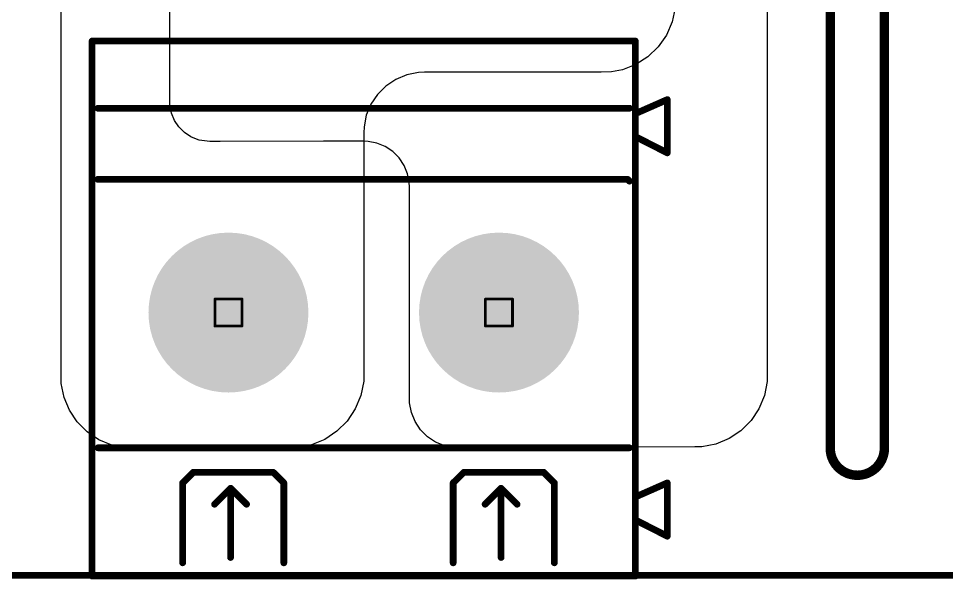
# Model space of a CAD drawing. Header units: inches. Extents: x -3 to 195, y 0 to 199.
# Drawn here: x 1.034 to 1.72, y -0.003 to 0.412 of the extents above; entities that cross this region are included whole.
import ezdxf

# ---------------------------------------------------------------- set-up
doc = ezdxf.new("R2010")
doc.units = ezdxf.units.IN
doc.header["$MEASUREMENT"] = 0
for name, color, linetype in [('Board Outline', 216, 'Continuous'), ('Bottom Layer', 5, 'Continuous'), ('Bottom Solder', 6, 'Continuous'), ('Drill Drawing', 1, 'Continuous'), ('Multi-Layer', 9, 'Continuous'), ('Pad Holes', 156, 'Continuous'), ('Top Layer', 1, 'Continuous'), ('Top Overlay', 2, 'Continuous'), ('Top Solder', 216, 'Continuous')]:
    doc.layers.add(name, color=color, linetype=linetype)

# ---------------------------------------------------------------- blocks, each defined once
blk = doc.blocks.new('DB128L_5_08_2P_GN_S_96')
at = {"layer": 'Bottom Layer'}
h = blk.add_hatch(color=5, dxfattribs=at)
edge = h.paths.add_edge_path()
edge.add_arc((-0.1, 0), 0.05512, 0, 360)
h = blk.add_hatch(color=5, dxfattribs=at)
edge = h.paths.add_edge_path()
edge.add_arc((0.1, 0), 0.05512, 0, 360)
at = {"layer": 'Bottom Solder'}
h = blk.add_hatch(color=6, dxfattribs=at)
edge = h.paths.add_edge_path()
edge.add_arc((-0.1, 0), 0.05912, 0, 360)
h = blk.add_hatch(color=6, dxfattribs=at)
edge = h.paths.add_edge_path()
edge.add_arc((0.1, 0), 0.05912, 0, 360)
at = {"layer": 'Multi-Layer'}
h = blk.add_hatch(color=9, dxfattribs=at)
edge = h.paths.add_edge_path()
edge.add_arc((-0.1, 0), 0.05512, 0, 360)
h = blk.add_hatch(color=9, dxfattribs=at)
edge = h.paths.add_edge_path()
edge.add_arc((0.1, 0), 0.05512, 0, 360)
at = {"layer": 'Pad Holes'}
h = blk.add_hatch(color=7, dxfattribs=at)
edge = h.paths.add_edge_path()
edge.add_arc((-0.1, 0), 0.0315, 0, 360)
h = blk.add_hatch(color=7, dxfattribs=at)
edge = h.paths.add_edge_path()
edge.add_arc((0.1, 0), 0.0315, 0, 360)
at = {"layer": 'Top Layer'}
h = blk.add_hatch(color=1, dxfattribs=at)
edge = h.paths.add_edge_path()
edge.add_arc((-0.1, 0), 0.05512, 0, 360)
h = blk.add_hatch(color=1, dxfattribs=at)
edge = h.paths.add_edge_path()
edge.add_arc((0.1, 0), 0.05512, 0, 360)
at = {"layer": 'Top Solder'}
h = blk.add_hatch(color=216, dxfattribs=at)
edge = h.paths.add_edge_path()
edge.add_arc((-0.1, 0), 0.05912, 0, 360)
h = blk.add_hatch(color=216, dxfattribs=at)
edge = h.paths.add_edge_path()
edge.add_arc((0.1, 0), 0.05912, 0, 360)
at = {"layer": 'Top Overlay'}
for points in [[(0.20079, 0.19485, 0.005, 0.005, 0), (-0.20079, 0.19485, 0.005, 0.005, 0)], [(-0.20079, 0.19485, 0.005, 0.005, 0), (-0.20079, -0.20079, 0.005, 0.005, 0)], [(0.20079, 0.19485, 0.005, 0.005, 0), (0.20079, -0.20079, 0.005, 0.005, 0)], [(-0.14094, 0.18504, 0.005, 0.005, 0), (-0.14094, 0.12598, 0.005, 0.005, 0)], [(-0.06614, 0.18504, 0.005, 0.005, 0), (-0.06614, 0.12598, 0.005, 0.005, 0)], [(0.05906, 0.18504, 0.005, 0.005, 0), (0.05906, 0.12598, 0.005, 0.005, 0)], [(0.13386, 0.18504, 0.005, 0.005, 0), (0.13386, 0.12598, 0.005, 0.005, 0)], [(-0.10157, 0.1811, 0.005, 0.005, 0), (-0.10157, 0.12992, 0.005, 0.005, 0)], [(0.09843, 0.1811, 0.005, 0.005, 0), (0.09843, 0.12992, 0.005, 0.005, 0)], [(-0.22441, 0.16535, 0.005, 0.005, 0), (-0.22441, 0.12598, 0.005, 0.005, 0)], [(-0.20079, 0.15332, 0.005, 0.005, 0), (-0.22441, 0.16535, 0.005, 0.005, 0)], [(-0.10157, 0.12992, 0.005, 0.005, 0), (-0.11339, 0.14173, 0.005, 0.005, 0)], [(-0.08976, 0.14173, 0.005, 0.005, 0), (-0.10157, 0.12992, 0.005, 0.005, 0)], [(0.09843, 0.12992, 0.005, 0.005, 0), (0.08661, 0.14173, 0.005, 0.005, 0)], [(0.11024, 0.14173, 0.005, 0.005, 0), (0.09843, 0.12992, 0.005, 0.005, 0)], [(-0.20079, 0.13638, 0.005, 0.005, 0), (-0.22441, 0.12598, 0.005, 0.005, 0)], [(-0.13307, 0.11811, 0.005, 0.005, 0), (-0.14094, 0.12598, 0.005, 0.005, 0)], [(-0.06614, 0.12598, 0.005, 0.005, 0), (-0.07402, 0.11811, 0.005, 0.005, 0)], [(0.06693, 0.11811, 0.005, 0.005, 0), (0.05906, 0.12598, 0.005, 0.005, 0)], [(0.13386, 0.12598, 0.005, 0.005, 0), (0.12598, 0.11811, 0.005, 0.005, 0)], [(-0.12913, 0.11811, 0.005, 0.005, 0), (-0.13307, 0.11811, 0.005, 0.005, 0)], [(-0.07402, 0.11811, 0.005, 0.005, 0), (-0.12913, 0.11811, 0.005, 0.005, 0)], [(0.07087, 0.11811, 0.005, 0.005, 0), (0.06693, 0.11811, 0.005, 0.005, 0)], [(0.12598, 0.11811, 0.005, 0.005, 0), (0.07087, 0.11811, 0.005, 0.005, 0)], [(0.19646, 0.1, 0.005, 0.005, 0), (-0.19646, 0.1, 0.005, 0.005, 0)], [(-0.19512, -0.09853, 0.005, 0.005, 0), (-0.19646, -0.09719, 0.005, 0.005, 0)], [(0.19646, -0.09853, 0.005, 0.005, 0), (-0.19512, -0.09853, 0.005, 0.005, 0)], [(-0.22441, -0.11811, 0.005, 0.005, 0), (-0.22441, -0.15748, 0.005, 0.005, 0)], [(-0.20079, -0.13015, 0.005, 0.005, 0), (-0.22441, -0.11811, 0.005, 0.005, 0)], [(-0.20079, -0.14708, 0.005, 0.005, 0), (-0.22441, -0.15748, 0.005, 0.005, 0)], [(0.19646, -0.15111, 0.005, 0.005, 0), (-0.19646, -0.15111, 0.005, 0.005, 0)], [(0.02352, -0.15111, 0.005, 0.005, 0), (0.01862, -0.15111, 0.005, 0.005, 0)], [(0.20079, -0.20079, 0.005, 0.005, 0), (-0.20079, -0.20079, 0.005, 0.005, 0)]]:
    blk.add_lwpolyline(points, format="xyseb", dxfattribs=at)
for points in [[(-0.20204, 0.19485, 0.0025, 0.0025, 1), (-0.19954, 0.19485, 0.0025, 0.0025, 1)], [(-0.20204, 0.19485, 0.0025, 0.0025, 1), (-0.19954, 0.19485, 0.0025, 0.0025, 1)], [(0.19954, 0.19485, 0.0025, 0.0025, 1), (0.20204, 0.19485, 0.0025, 0.0025, 1)], [(0.19954, 0.19485, 0.0025, 0.0025, 1), (0.20204, 0.19485, 0.0025, 0.0025, 1)], [(-0.14219, 0.18504, 0.0025, 0.0025, 1), (-0.13969, 0.18504, 0.0025, 0.0025, 1)], [(-0.06739, 0.18504, 0.0025, 0.0025, 1), (-0.06489, 0.18504, 0.0025, 0.0025, 1)], [(0.05781, 0.18504, 0.0025, 0.0025, 1), (0.06031, 0.18504, 0.0025, 0.0025, 1)], [(0.13261, 0.18504, 0.0025, 0.0025, 1), (0.13511, 0.18504, 0.0025, 0.0025, 1)], [(-0.10282, 0.1811, 0.0025, 0.0025, 1), (-0.10032, 0.1811, 0.0025, 0.0025, 1)], [(0.09718, 0.1811, 0.0025, 0.0025, 1), (0.09968, 0.1811, 0.0025, 0.0025, 1)], [(-0.22566, 0.16535, 0.0025, 0.0025, 1), (-0.22316, 0.16535, 0.0025, 0.0025, 1)], [(-0.22566, 0.16535, 0.0025, 0.0025, 1), (-0.22316, 0.16535, 0.0025, 0.0025, 1)], [(-0.20204, 0.15332, 0.0025, 0.0025, 1), (-0.19954, 0.15332, 0.0025, 0.0025, 1)], [(-0.11464, 0.14173, 0.0025, 0.0025, 1), (-0.11214, 0.14173, 0.0025, 0.0025, 1)], [(-0.09101, 0.14173, 0.0025, 0.0025, 1), (-0.08851, 0.14173, 0.0025, 0.0025, 1)], [(0.08536, 0.14173, 0.0025, 0.0025, 1), (0.08786, 0.14173, 0.0025, 0.0025, 1)], [(0.10899, 0.14173, 0.0025, 0.0025, 1), (0.11149, 0.14173, 0.0025, 0.0025, 1)], [(-0.20204, 0.13638, 0.0025, 0.0025, 1), (-0.19954, 0.13638, 0.0025, 0.0025, 1)], [(-0.10282, 0.12992, 0.0025, 0.0025, 1), (-0.10032, 0.12992, 0.0025, 0.0025, 1)], [(-0.10282, 0.12992, 0.0025, 0.0025, 1), (-0.10032, 0.12992, 0.0025, 0.0025, 1)], [(-0.10282, 0.12992, 0.0025, 0.0025, 1), (-0.10032, 0.12992, 0.0025, 0.0025, 1)], [(0.09718, 0.12992, 0.0025, 0.0025, 1), (0.09968, 0.12992, 0.0025, 0.0025, 1)], [(0.09718, 0.12992, 0.0025, 0.0025, 1), (0.09968, 0.12992, 0.0025, 0.0025, 1)], [(0.09718, 0.12992, 0.0025, 0.0025, 1), (0.09968, 0.12992, 0.0025, 0.0025, 1)], [(-0.22566, 0.12598, 0.0025, 0.0025, 1), (-0.22316, 0.12598, 0.0025, 0.0025, 1)], [(-0.22566, 0.12598, 0.0025, 0.0025, 1), (-0.22316, 0.12598, 0.0025, 0.0025, 1)], [(-0.14219, 0.12598, 0.0025, 0.0025, 1), (-0.13969, 0.12598, 0.0025, 0.0025, 1)], [(-0.14219, 0.12598, 0.0025, 0.0025, 1), (-0.13969, 0.12598, 0.0025, 0.0025, 1)], [(-0.06739, 0.12598, 0.0025, 0.0025, 1), (-0.06489, 0.12598, 0.0025, 0.0025, 1)], [(-0.06739, 0.12598, 0.0025, 0.0025, 1), (-0.06489, 0.12598, 0.0025, 0.0025, 1)], [(0.05781, 0.12598, 0.0025, 0.0025, 1), (0.06031, 0.12598, 0.0025, 0.0025, 1)], [(0.05781, 0.12598, 0.0025, 0.0025, 1), (0.06031, 0.12598, 0.0025, 0.0025, 1)], [(0.13261, 0.12598, 0.0025, 0.0025, 1), (0.13511, 0.12598, 0.0025, 0.0025, 1)], [(0.13261, 0.12598, 0.0025, 0.0025, 1), (0.13511, 0.12598, 0.0025, 0.0025, 1)], [(-0.13432, 0.11811, 0.0025, 0.0025, 1), (-0.13182, 0.11811, 0.0025, 0.0025, 1)], [(-0.13432, 0.11811, 0.0025, 0.0025, 1), (-0.13182, 0.11811, 0.0025, 0.0025, 1)], [(-0.13038, 0.11811, 0.0025, 0.0025, 1), (-0.12788, 0.11811, 0.0025, 0.0025, 1)], [(-0.13038, 0.11811, 0.0025, 0.0025, 1), (-0.12788, 0.11811, 0.0025, 0.0025, 1)], [(-0.07527, 0.11811, 0.0025, 0.0025, 1), (-0.07277, 0.11811, 0.0025, 0.0025, 1)], [(-0.07527, 0.11811, 0.0025, 0.0025, 1), (-0.07277, 0.11811, 0.0025, 0.0025, 1)], [(0.06568, 0.11811, 0.0025, 0.0025, 1), (0.06818, 0.11811, 0.0025, 0.0025, 1)], [(0.06568, 0.11811, 0.0025, 0.0025, 1), (0.06818, 0.11811, 0.0025, 0.0025, 1)], [(0.06962, 0.11811, 0.0025, 0.0025, 1), (0.07212, 0.11811, 0.0025, 0.0025, 1)], [(0.06962, 0.11811, 0.0025, 0.0025, 1), (0.07212, 0.11811, 0.0025, 0.0025, 1)], [(0.12473, 0.11811, 0.0025, 0.0025, 1), (0.12723, 0.11811, 0.0025, 0.0025, 1)], [(0.12473, 0.11811, 0.0025, 0.0025, 1), (0.12723, 0.11811, 0.0025, 0.0025, 1)], [(-0.19771, 0.1, 0.0025, 0.0025, 1), (-0.19521, 0.1, 0.0025, 0.0025, 1)], [(0.19521, 0.1, 0.0025, 0.0025, 1), (0.19771, 0.1, 0.0025, 0.0025, 1)], [(-0.19771, -0.09719, 0.0025, 0.0025, 1), (-0.19521, -0.09719, 0.0025, 0.0025, 1)], [(-0.19637, -0.09853, 0.0025, 0.0025, 1), (-0.19387, -0.09853, 0.0025, 0.0025, 1)], [(-0.19637, -0.09853, 0.0025, 0.0025, 1), (-0.19387, -0.09853, 0.0025, 0.0025, 1)], [(0.19521, -0.09853, 0.0025, 0.0025, 1), (0.19771, -0.09853, 0.0025, 0.0025, 1)], [(-0.22566, -0.11811, 0.0025, 0.0025, 1), (-0.22316, -0.11811, 0.0025, 0.0025, 1)], [(-0.22566, -0.11811, 0.0025, 0.0025, 1), (-0.22316, -0.11811, 0.0025, 0.0025, 1)], [(-0.20204, -0.13015, 0.0025, 0.0025, 1), (-0.19954, -0.13015, 0.0025, 0.0025, 1)], [(-0.20204, -0.14708, 0.0025, 0.0025, 1), (-0.19954, -0.14708, 0.0025, 0.0025, 1)], [(-0.19771, -0.15111, 0.0025, 0.0025, 1), (-0.19521, -0.15111, 0.0025, 0.0025, 1)], [(0.01737, -0.15111, 0.0025, 0.0025, 1), (0.01987, -0.15111, 0.0025, 0.0025, 1)], [(0.02227, -0.15111, 0.0025, 0.0025, 1), (0.02477, -0.15111, 0.0025, 0.0025, 1)], [(0.19521, -0.15111, 0.0025, 0.0025, 1), (0.19771, -0.15111, 0.0025, 0.0025, 1)], [(-0.22566, -0.15748, 0.0025, 0.0025, 1), (-0.22316, -0.15748, 0.0025, 0.0025, 1)], [(-0.22566, -0.15748, 0.0025, 0.0025, 1), (-0.22316, -0.15748, 0.0025, 0.0025, 1)], [(-0.20204, -0.20079, 0.0025, 0.0025, 1), (-0.19954, -0.20079, 0.0025, 0.0025, 1)], [(-0.20204, -0.20079, 0.0025, 0.0025, 1), (-0.19954, -0.20079, 0.0025, 0.0025, 1)], [(0.19954, -0.20079, 0.0025, 0.0025, 1), (0.20204, -0.20079, 0.0025, 0.0025, 1)], [(0.19954, -0.20079, 0.0025, 0.0025, 1), (0.20204, -0.20079, 0.0025, 0.0025, 1)]]:
    blk.add_lwpolyline(points, format="xyseb", close=True, dxfattribs=at)

msp = doc.modelspace()

# ---------------------------------------------------------------- linework, layer by layer
at = {"layer": 'Board Outline'}
for points in [[(1.6341, 0.09401, 0.007, 0.007, 0), (1.6341, 0.8455, 0.007, 0.007, 0)], [(1.67413, 0.09401, 0.007, 0.007, 0), (1.67413, 0.8455, 0.007, 0.007, 0)], [(1.65412, 0.07399, 0.007, 0.007, -0.414214), (1.6341, 0.09401, 0.007, 0.007, 0)], [(1.67413, 0.09401, 0.007, 0.007, -0.414214), (1.65412, 0.07399, 0.007, 0.007, 0)], [(0, 0, 0.005, 0.005, 0), (3.54331, 0, 0.005, 0.005, 0)]]:
    msp.add_lwpolyline(points, format="xyseb", dxfattribs=at)
for points in [[(1.63235, 0.09401, 0.0035, 0.0035, 1), (1.63585, 0.09401, 0.0035, 0.0035, 1)], [(1.63235, 0.09401, 0.0035, 0.0035, 1), (1.63585, 0.09401, 0.0035, 0.0035, 1)], [(1.67238, 0.09401, 0.0035, 0.0035, 1), (1.67588, 0.09401, 0.0035, 0.0035, 1)], [(1.67238, 0.09401, 0.0035, 0.0035, 1), (1.67588, 0.09401, 0.0035, 0.0035, 1)], [(1.65237, 0.07399, 0.0035, 0.0035, 1), (1.65587, 0.07399, 0.0035, 0.0035, 1)], [(1.65237, 0.07399, 0.0035, 0.0035, 1), (1.65587, 0.07399, 0.0035, 0.0035, 1)]]:
    msp.add_lwpolyline(points, format="xyseb", close=True, dxfattribs=at)
at = {"layer": 'Bottom Layer'}
for p, q in [((1.58752, 0.80102), (1.58752, 0.14852)), ((1.1459, 0.34747), (1.1459, 0.48074)), ((1.14703, 0.34176), (1.1459, 0.34747)), ((1.14926, 0.33638), (1.14703, 0.34176)), ((1.15249, 0.33155), (1.14926, 0.33638)), ((1.15661, 0.32743), (1.15249, 0.33155)), ((1.16145, 0.3242), (1.15661, 0.32743)), ((1.16682, 0.32197), (1.16145, 0.3242)), ((1.16757, 0.32182), (1.16682, 0.32197)), ((1.17544, 0.32084), (1.16757, 0.32182)), ((1.18299, 0.32085), (1.17544, 0.32084)), ((1.17544, 0.32084), (1.17544, 0.32084)), ((1.25948, 0.321), (1.18299, 0.32085)), ((1.28919, 0.321), (1.25948, 0.321)), ((1.2925, 0.32084), (1.28919, 0.321)), ((1.299, 0.31954), (1.2925, 0.32084)), ((1.30513, 0.31701), (1.299, 0.31954)), ((1.31064, 0.31333), (1.30513, 0.31701)), ((1.31533, 0.30864), (1.31064, 0.31333)), ((1.31901, 0.30313), (1.31533, 0.30864)), ((1.32154, 0.297), (1.31901, 0.30313)), ((1.32284, 0.2905), (1.32154, 0.297)), ((1.323, 0.28719), (1.32284, 0.2905)), ((1.323, 0.13107), (1.323, 0.28719)), ((1.58752, 0.14852), (1.58751, 0.14852)), ((1.58751, 0.14852), (1.58752, 0.14324)), ((1.58752, 0.14324), (1.58546, 0.13291)), ((1.323, 0.12745), (1.323, 0.13107)), ((1.58546, 0.13291), (1.58142, 0.12317)), ((1.32441, 0.12034), (1.323, 0.12745)), ((1.32719, 0.11365), (1.32441, 0.12034)), ((1.58142, 0.12317), (1.57557, 0.1144)), ((1.33121, 0.10763), (1.32719, 0.11365)), ((1.57557, 0.1144), (1.56811, 0.10695)), ((1.33633, 0.1025), (1.33121, 0.10763)), ((1.56811, 0.10695), (1.55935, 0.10109)), ((1.34236, 0.09848), (1.33633, 0.1025)), ((1.34905, 0.09571), (1.34236, 0.09848)), ((1.54961, 0.09706), (1.53927, 0.095)), ((1.55935, 0.10109), (1.54961, 0.09706)), ((1.35615, 0.09429), (1.34905, 0.09571)), ((1.35978, 0.09429), (1.35615, 0.09429)), ((1.40204, 0.09429), (1.35978, 0.09429)), ((1.534, 0.095), (1.40204, 0.09429)), ((1.53927, 0.095), (1.534, 0.095))]:
    msp.add_line(p, q, dxfattribs=at)
at = {"layer": 'Drill Drawing'}
for points in [[(1.17919, 0.20429, 0.002, 0.002, 0), (1.19919, 0.20429, 0.002, 0.002, 0)], [(1.17919, 0.18429, 0.002, 0.002, 0), (1.17919, 0.20429, 0.002, 0.002, 0)], [(1.19919, 0.18429, 0.002, 0.002, 0), (1.19919, 0.20429, 0.002, 0.002, 0)], [(1.37919, 0.20429, 0.002, 0.002, 0), (1.39919, 0.20429, 0.002, 0.002, 0)], [(1.37919, 0.18429, 0.002, 0.002, 0), (1.37919, 0.20429, 0.002, 0.002, 0)], [(1.39919, 0.18429, 0.002, 0.002, 0), (1.39919, 0.20429, 0.002, 0.002, 0)], [(1.17919, 0.18429, 0.002, 0.002, 0), (1.19919, 0.18429, 0.002, 0.002, 0)], [(1.37919, 0.18429, 0.002, 0.002, 0), (1.39919, 0.18429, 0.002, 0.002, 0)]]:
    msp.add_lwpolyline(points, format="xyseb", dxfattribs=at)
for points in [[(1.17869, 0.20429, 0.001, 0.001, 1), (1.17969, 0.20429, 0.001, 0.001, 1)], [(1.17869, 0.20429, 0.001, 0.001, 1), (1.17969, 0.20429, 0.001, 0.001, 1)], [(1.19869, 0.20429, 0.001, 0.001, 1), (1.19969, 0.20429, 0.001, 0.001, 1)], [(1.19869, 0.20429, 0.001, 0.001, 1), (1.19969, 0.20429, 0.001, 0.001, 1)], [(1.37869, 0.20429, 0.001, 0.001, 1), (1.37969, 0.20429, 0.001, 0.001, 1)], [(1.37869, 0.20429, 0.001, 0.001, 1), (1.37969, 0.20429, 0.001, 0.001, 1)], [(1.39869, 0.20429, 0.001, 0.001, 1), (1.39969, 0.20429, 0.001, 0.001, 1)], [(1.39869, 0.20429, 0.001, 0.001, 1), (1.39969, 0.20429, 0.001, 0.001, 1)], [(1.17869, 0.18429, 0.001, 0.001, 1), (1.17969, 0.18429, 0.001, 0.001, 1)], [(1.17869, 0.18429, 0.001, 0.001, 1), (1.17969, 0.18429, 0.001, 0.001, 1)], [(1.19869, 0.18429, 0.001, 0.001, 1), (1.19969, 0.18429, 0.001, 0.001, 1)], [(1.19869, 0.18429, 0.001, 0.001, 1), (1.19969, 0.18429, 0.001, 0.001, 1)], [(1.37869, 0.18429, 0.001, 0.001, 1), (1.37969, 0.18429, 0.001, 0.001, 1)], [(1.37869, 0.18429, 0.001, 0.001, 1), (1.37969, 0.18429, 0.001, 0.001, 1)], [(1.39869, 0.18429, 0.001, 0.001, 1), (1.39969, 0.18429, 0.001, 0.001, 1)], [(1.39869, 0.18429, 0.001, 0.001, 1), (1.39969, 0.18429, 0.001, 0.001, 1)]]:
    msp.add_lwpolyline(points, format="xyseb", close=True, dxfattribs=at)
at = {"layer": 'Multi-Layer'}
for p, q in [((1.6341, 0.8455), (1.6341, 0.09401)), ((1.67413, 0.09401), (1.67413, 0.8455)), ((1.6341, 0.09401), (1.6341, 0.09002)), ((1.6341, 0.09002), (1.63715, 0.08267)), ((1.67109, 0.08267), (1.67413, 0.09002)), ((1.67413, 0.09002), (1.67413, 0.09401)), ((1.67413, 0.09401), (1.67413, 0.09401)), ((1.63715, 0.08267), (1.64278, 0.07704)), ((1.66546, 0.07704), (1.67109, 0.08267)), ((1.64278, 0.07704), (1.65014, 0.07399)), ((1.6581, 0.07399), (1.66546, 0.07704)), ((1.65014, 0.07399), (1.65412, 0.07399)), ((1.65412, 0.07399), (1.6581, 0.07399)), ((1.72, 0), (0.1, 0))]:
    msp.add_line(p, q, dxfattribs=at)
at = {"layer": 'Top Layer'}
for p, q in [((1.06562, 0.14695), (1.06562, 0.60188)), ((1.51952, 0.41968), (1.51725, 0.40929)), ((1.51725, 0.40929), (1.513, 0.39953)), ((1.513, 0.39953), (1.50692, 0.3908)), ((1.50692, 0.3908), (1.49926, 0.38342)), ((1.49031, 0.37767), (1.48041, 0.37378)), ((1.49926, 0.38342), (1.49031, 0.37767)), ((1.32967, 0.37178), (1.32104, 0.37007)), ((1.33407, 0.372), (1.32967, 0.37178)), ((1.46462, 0.372), (1.33407, 0.372)), ((1.47247, 0.37236), (1.46462, 0.372)), ((1.46462, 0.372), (1.46462, 0.372)), ((1.48041, 0.37378), (1.47247, 0.37236)), ((1.31291, 0.3667), (1.3056, 0.36181)), ((1.32104, 0.37007), (1.31291, 0.3667)), ((1.3056, 0.36181), (1.29938, 0.35559)), ((1.29938, 0.35559), (1.29449, 0.34828)), ((1.29449, 0.34828), (1.29112, 0.34015)), ((1.29112, 0.34015), (1.28941, 0.33152)), ((1.28941, 0.33152), (1.28919, 0.32712)), ((1.28919, 0.32712), (1.28919, 0.221)), ((1.28919, 0.221), (1.28919, 0.14891)), ((1.06562, 0.14176), (1.06562, 0.14695)), ((1.28919, 0.14891), (1.28919, 0.14354)), ((1.06764, 0.13159), (1.06562, 0.14176)), ((1.28919, 0.14354), (1.28709, 0.13298)), ((1.07161, 0.12201), (1.06764, 0.13159)), ((1.28709, 0.13298), (1.28297, 0.12304)), ((1.07737, 0.11338), (1.07161, 0.12201)), ((1.28297, 0.12304), (1.27699, 0.1141)), ((1.08471, 0.10605), (1.07737, 0.11338)), ((1.27699, 0.1141), (1.26939, 0.10649)), ((1.09333, 0.10029), (1.08471, 0.10605)), ((1.26939, 0.10649), (1.26044, 0.10051)), ((1.10292, 0.09632), (1.09333, 0.10029)), ((1.11309, 0.09429), (1.10292, 0.09632)), ((1.2505, 0.09639), (1.23995, 0.09429)), ((1.26044, 0.10051), (1.2505, 0.09639)), ((1.23457, 0.09429), (1.11309, 0.09429)), ((1.23995, 0.09429), (1.23457, 0.09429))]:
    msp.add_line(p, q, dxfattribs=at)

# ---------------------------------------------------------------- block references
at = {"rotation": 180}
msp.add_blockref('DB128L_5_08_2P_GN_S_96', (1.28919, 0.19429), dxfattribs=at)

doc.saveas('drawing.dxf')
